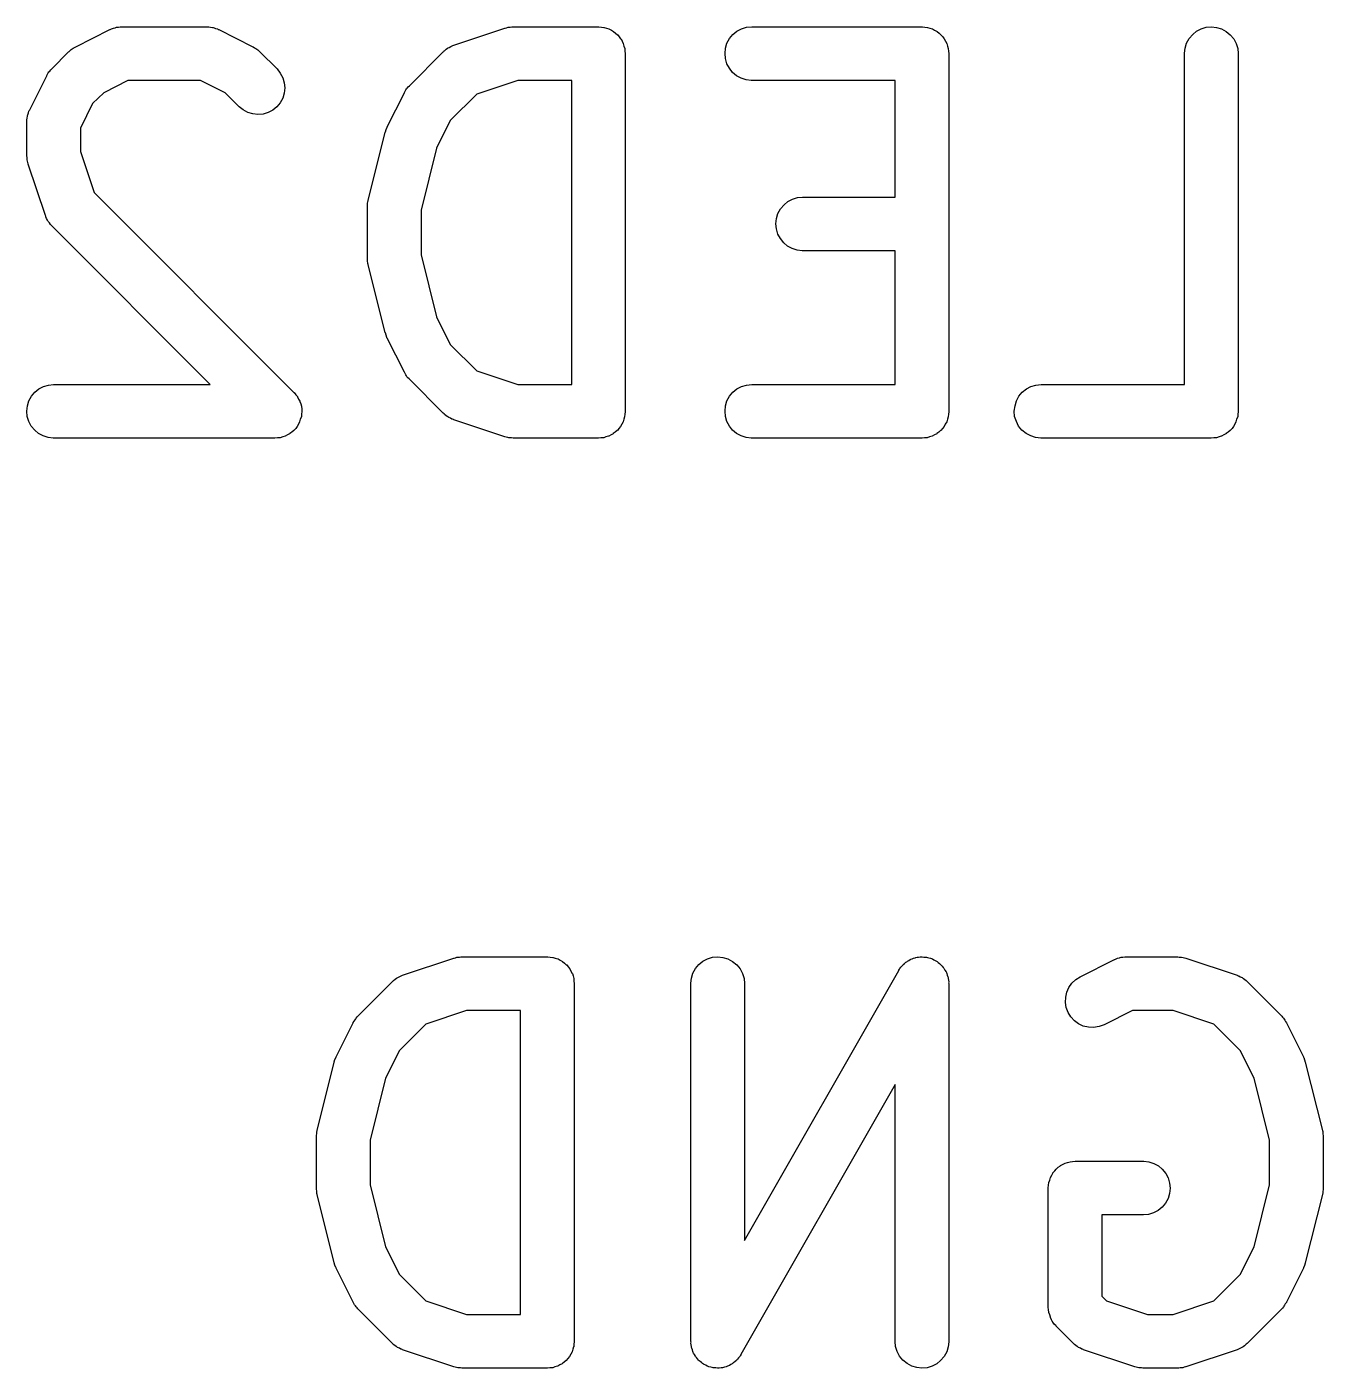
# Model space of a CAD drawing. Extents: x 87.6 to 150, y -94.2 to -68.3.
# Drawn here: x 146.382 to 150.008, y -81.627 to -77.877 of the extents above; entities that cross this region are included whole.
import ezdxf

# ---------------------------------------------------------------- set-up
doc = ezdxf.new("R2010")
doc.units = 0
doc.layers.add('BLACK', color=7, linetype='CONTINUOUS')

msp = doc.modelspace()

# ---------------------------------------------------------------- linework, layer by layer
at = {"layer": 'BLACK', "linetype": 'CONTINUOUS'}
for p, q in [((146.519, -77.9329), (146.614, -77.8853)), ((146.614, -77.8853), (146.615, -77.8848)), ((146.615, -77.8848), (146.617, -77.8841)), ((146.617, -77.8841), (146.619, -77.883)), ((146.619, -77.883), (146.624, -77.8816)), ((146.624, -77.8816), (146.629, -77.8798)), ((146.629, -77.8798), (146.631, -77.8794)), ((146.631, -77.8794), (146.633, -77.8788)), ((146.633, -77.8788), (146.638, -77.8783)), ((146.638, -77.8783), (146.643, -77.8775)), ((146.643, -77.8775), (146.645, -77.8776)), ((146.645, -77.8776), (146.648, -77.8774)), ((146.648, -77.8774), (146.886, -77.8774)), ((146.886, -77.8774), (146.887, -77.8774)), ((146.887, -77.8774), (146.889, -77.8776)), ((146.889, -77.8776), (146.891, -77.8776)), ((146.891, -77.8776), (146.896, -77.8784)), ((146.896, -77.8784), (146.901, -77.879)), ((146.901, -77.879), (146.903, -77.8797)), ((146.903, -77.8797), (146.906, -77.8801)), ((146.906, -77.8801), (146.91, -77.8819)), ((146.91, -77.8819), (146.915, -77.8834)), ((146.915, -77.8834), (146.917, -77.8845)), ((146.917, -77.8845), (146.919, -77.8853)), ((146.919, -77.8853), (147.014, -77.9329)), ((147.576, -77.9288), (147.719, -77.8812)), ((147.719, -77.8812), (147.72, -77.8809)), ((147.72, -77.8809), (147.724, -77.88)), ((147.724, -77.88), (147.728, -77.8788)), ((147.728, -77.8788), (147.731, -77.8785)), ((147.731, -77.8785), (147.734, -77.8779)), ((147.734, -77.8779), (147.739, -77.8778)), ((147.739, -77.8778), (147.743, -77.8774)), ((147.743, -77.8774), (147.981, -77.8774)), ((147.981, -77.8774), (147.981, -77.8774)), ((147.981, -77.8774), (147.981, -77.8774)), ((147.981, -77.8774), (147.982, -77.8774)), ((147.981, -77.8774), (147.981, -77.8774)), ((147.982, -77.8774), (147.989, -77.8782)), ((147.989, -77.8782), (147.996, -77.8789)), ((147.996, -77.8789), (147.996, -77.879)), ((147.996, -77.879), (147.997, -77.879)), ((147.997, -77.879), (148.003, -77.8811)), ((148.003, -77.8811), (148.01, -77.8832)), ((148.01, -77.8832), (148.01, -77.8834)), ((148.01, -77.8834), (148.01, -77.8834)), ((148.01, -77.8834), (148.017, -77.8869)), ((148.017, -77.8869), (148.023, -77.8902)), ((148.368, -77.8899), (148.381, -77.883)), ((148.381, -77.883), (148.395, -77.8788)), ((148.395, -77.8788), (148.41, -77.8774)), ((148.41, -77.8774), (148.886, -77.8774)), ((148.886, -77.8774), (148.886, -77.8774)), ((148.886, -77.8774), (148.886, -77.8774)), ((148.886, -77.8774), (148.887, -77.8774)), ((148.886, -77.8774), (148.886, -77.8774)), ((148.887, -77.8774), (148.894, -77.8782)), ((148.894, -77.8782), (148.901, -77.8789)), ((148.901, -77.8789), (148.901, -77.879)), ((148.901, -77.879), (148.901, -77.879)), ((148.901, -77.879), (148.908, -77.8811)), ((148.908, -77.8811), (148.915, -77.8832)), ((148.915, -77.8832), (148.915, -77.8834)), ((148.915, -77.8834), (148.915, -77.8834)), ((148.915, -77.8834), (148.921, -77.8869)), ((148.921, -77.8869), (148.928, -77.8902)), ((149.654, -77.8896), (149.667, -77.8828)), ((149.667, -77.8828), (149.681, -77.8787)), ((149.681, -77.8787), (149.696, -77.8774)), ((149.696, -77.8774), (149.71, -77.8789)), ((149.71, -77.8789), (149.724, -77.8832)), ((149.724, -77.8832), (149.737, -77.8902)), ((148.023, -77.8902), (148.023, -77.8904)), ((148.023, -77.8904), (148.023, -77.8905)), ((148.023, -77.8905), (148.029, -77.895)), ((148.029, -77.895), (148.034, -77.8995)), ((148.034, -77.8995), (148.034, -77.8997)), ((148.034, -77.8997), (148.035, -77.8999)), ((148.035, -77.8999), (148.039, -77.9054)), ((148.039, -77.9054), (148.043, -77.9109)), ((148.043, -77.9109), (148.044, -77.9111)), ((148.044, -77.9111), (148.044, -77.9113)), ((148.044, -77.9113), (148.047, -77.9176)), ((148.047, -77.9176), (148.05, -77.9238)), ((148.05, -77.9238), (148.05, -77.9241)), ((148.05, -77.9241), (148.05, -77.9243)), ((148.05, -77.9243), (148.052, -77.9311)), ((148.336, -77.9373), (148.34, -77.9233)), ((148.34, -77.9233), (148.347, -77.9104)), ((148.347, -77.9104), (148.357, -77.8992)), ((148.357, -77.8992), (148.368, -77.8899)), ((148.928, -77.8902), (148.928, -77.8904)), ((148.928, -77.8904), (148.928, -77.8905)), ((148.928, -77.8905), (148.934, -77.895)), ((148.934, -77.895), (148.939, -77.8995)), ((148.939, -77.8995), (148.939, -77.8997)), ((148.939, -77.8997), (148.939, -77.8999)), ((148.939, -77.8999), (148.944, -77.9054)), ((148.944, -77.9054), (148.948, -77.9109)), ((148.948, -77.9109), (148.948, -77.9111)), ((148.948, -77.9111), (148.948, -77.9113)), ((148.948, -77.9113), (148.952, -77.9176)), ((148.952, -77.9176), (148.955, -77.9238)), ((148.955, -77.9238), (148.955, -77.9241)), ((148.955, -77.9241), (148.955, -77.9243)), ((148.955, -77.9243), (148.957, -77.9311)), ((149.622, -77.9368), (149.626, -77.9228)), ((149.626, -77.9228), (149.633, -77.91)), ((149.633, -77.91), (149.643, -77.8988)), ((149.643, -77.8988), (149.654, -77.8896)), ((149.737, -77.8902), (149.748, -77.8995)), ((149.748, -77.8995), (149.758, -77.9109)), ((149.758, -77.9109), (149.765, -77.9238)), ((149.765, -77.9238), (149.769, -77.9378)), ((146.452, -77.9946), (146.499, -77.947)), ((146.499, -77.947), (146.5, -77.9462)), ((146.5, -77.9462), (146.503, -77.9436)), ((146.503, -77.9436), (146.506, -77.9407)), ((146.506, -77.9407), (146.509, -77.939)), ((146.509, -77.939), (146.512, -77.9371)), ((146.512, -77.9371), (146.515, -77.9352)), ((146.515, -77.9352), (146.519, -77.9329)), ((147.014, -77.9329), (147.015, -77.9334)), ((147.015, -77.9334), (147.019, -77.9357)), ((147.019, -77.9357), (147.023, -77.9377)), ((147.023, -77.9377), (147.025, -77.9397)), ((147.025, -77.9397), (147.028, -77.9414)), ((147.028, -77.9414), (147.031, -77.9443)), ((147.031, -77.9443), (147.034, -77.947)), ((147.034, -77.947), (147.082, -77.9946)), ((147.452, -78.0422), (147.547, -77.947)), ((147.547, -77.947), (147.548, -77.9462)), ((147.548, -77.9462), (147.549, -77.9449)), ((147.549, -77.9449), (147.551, -77.9433)), ((147.551, -77.9433), (147.555, -77.9403)), ((147.555, -77.9403), (147.559, -77.9371)), ((147.559, -77.9371), (147.561, -77.9361)), ((147.561, -77.9361), (147.563, -77.9348)), ((147.563, -77.9348), (147.568, -77.9327)), ((147.568, -77.9327), (147.572, -77.9304)), ((147.572, -77.9304), (147.574, -77.9297)), ((147.574, -77.9297), (147.576, -77.9288)), ((148.052, -77.9311), (148.055, -77.9378)), ((148.055, -77.9378), (148.055, -77.9381)), ((148.055, -77.9381), (148.055, -77.9383)), ((148.055, -77.9383), (148.055, -77.9453)), ((148.055, -77.9453), (148.056, -77.9524)), ((148.056, -77.9524), (148.056, -78.9524)), ((148.335, -77.9519), (148.336, -77.9373)), ((148.336, -77.9664), (148.335, -77.9519)), ((148.957, -77.9311), (148.959, -77.9378)), ((148.959, -77.9378), (148.959, -77.9381)), ((148.959, -77.9381), (148.959, -77.9383)), ((148.959, -77.9383), (148.96, -77.9453)), ((148.96, -77.9453), (148.961, -77.9524)), ((148.961, -77.9524), (148.961, -78.9524)), ((149.62, -77.9513), (149.622, -77.9368)), ((149.62, -77.9524), (149.62, -77.9513)), ((149.62, -78.8774), (149.62, -77.9524)), ((149.769, -77.9378), (149.77, -77.9524)), ((149.77, -77.9524), (149.77, -78.9524)), ((146.446, -78.0009), (146.449, -77.9978)), ((146.449, -77.9978), (146.452, -77.9946)), ((147.082, -77.9946), (147.082, -77.9953)), ((147.082, -77.9953), (147.091, -78.0068)), ((148.34, -77.9805), (148.336, -77.9664)), ((148.347, -77.9934), (148.34, -77.9805)), ((148.356, -78.0049), (148.347, -77.9934)), ((146.39, -78.1093), (146.438, -78.0141)), ((146.438, -78.0131), (146.44, -78.0096)), ((146.438, -78.0141), (146.438, -78.0131)), ((146.44, -78.0096), (146.442, -78.0059)), ((146.442, -78.0059), (146.444, -78.0035)), ((146.444, -78.0035), (146.446, -78.0009)), ((146.665, -78.0274), (146.597, -78.0616)), ((146.868, -78.0274), (146.665, -78.0274)), ((146.937, -78.0616), (146.868, -78.0274)), ((147.091, -78.0068), (147.098, -78.0198)), ((147.098, -78.0198), (147.102, -78.0338)), ((147.102, -78.0338), (147.104, -78.0484)), ((147.755, -78.0274), (147.641, -78.0656)), ((147.906, -78.0274), (147.755, -78.0274)), ((147.906, -78.8774), (147.906, -78.0274)), ((148.367, -78.0143), (148.356, -78.0049)), ((148.38, -78.0213), (148.367, -78.0143)), ((148.394, -78.0257), (148.38, -78.0213)), ((148.408, -78.0274), (148.394, -78.0257)), ((148.41, -78.0274), (148.408, -78.0274)), ((148.811, -78.0274), (148.41, -78.0274)), ((148.811, -78.3536), (148.811, -78.0274)), ((146.597, -78.0616), (146.566, -78.092)), ((146.976, -78.1007), (146.937, -78.0616)), ((147.102, -78.063), (147.098, -78.0769)), ((147.104, -78.0484), (147.102, -78.063)), ((147.39, -78.1569), (147.438, -78.0617)), ((147.438, -78.0608), (147.44, -78.0572)), ((147.438, -78.0617), (147.438, -78.0608)), ((147.44, -78.0572), (147.442, -78.0535)), ((147.442, -78.0535), (147.444, -78.0511)), ((147.444, -78.0511), (147.446, -78.0485)), ((147.446, -78.0485), (147.449, -78.0455)), ((147.449, -78.0455), (147.452, -78.0422)), ((147.641, -78.0656), (147.566, -78.1397)), ((146.388, -78.1133), (146.389, -78.1114)), ((146.389, -78.1114), (146.39, -78.1093)), ((146.566, -78.092), (146.532, -78.1606)), ((146.987, -78.1099), (146.976, -78.1007)), ((147, -78.1169), (146.987, -78.1099)), ((147.07, -78.1102), (147.057, -78.1171)), ((147.081, -78.101), (147.07, -78.1102)), ((147.091, -78.0898), (147.081, -78.101)), ((147.098, -78.0769), (147.091, -78.0898)), ((146.382, -78.1374), (146.383, -78.1324)), ((146.382, -78.1396), (146.382, -78.1374)), ((146.382, -78.1418), (146.382, -78.1396)), ((146.382, -78.1429), (146.382, -78.1418)), ((146.382, -78.2381), (146.382, -78.1429)), ((146.383, -78.1324), (146.384, -78.1273)), ((146.384, -78.1252), (146.385, -78.123)), ((146.384, -78.1273), (146.384, -78.1252)), ((146.385, -78.123), (146.387, -78.1182)), ((146.387, -78.1182), (146.388, -78.1133)), ((147.014, -78.1211), (147, -78.1169)), ((147.028, -78.1226), (147.014, -78.1211)), ((147.043, -78.1212), (147.028, -78.1226)), ((147.057, -78.1171), (147.043, -78.1212)), ((147.566, -78.1397), (147.528, -78.2167)), ((146.532, -78.1606), (146.532, -78.2259)), ((147.337, -78.3628), (147.384, -78.1723)), ((147.384, -78.1723), (147.385, -78.1713)), ((147.385, -78.1706), (147.387, -78.1641)), ((147.385, -78.1709), (147.385, -78.1706)), ((147.385, -78.1713), (147.385, -78.1709)), ((147.387, -78.1641), (147.39, -78.1576)), ((147.39, -78.1573), (147.39, -78.1569)), ((147.39, -78.1576), (147.39, -78.1573)), ((147.528, -78.2167), (147.485, -78.3902)), ((146.383, -78.2423), (146.382, -78.2381)), ((146.383, -78.2465), (146.383, -78.2423)), ((146.383, -78.2495), (146.383, -78.2465)), ((146.384, -78.2527), (146.383, -78.2495)), ((146.385, -78.2567), (146.384, -78.2527)), ((146.386, -78.2608), (146.385, -78.2567)), ((146.386, -78.2618), (146.386, -78.2608)), ((146.434, -78.4047), (146.386, -78.2618)), ((146.532, -78.2259), (146.57, -78.3404)), ((146.57, -78.3404), (147.129, -78.8993)), ((147.335, -78.3713), (147.336, -78.3654)), ((147.335, -78.3772), (147.335, -78.3713)), ((147.336, -78.3654), (147.337, -78.3641)), ((147.337, -78.3641), (147.337, -78.3628)), ((148.5, -78.3754), (148.511, -78.3661)), ((148.511, -78.3661), (148.524, -78.3592)), ((148.524, -78.3592), (148.538, -78.355)), ((148.538, -78.355), (148.552, -78.3536)), ((148.552, -78.3536), (148.811, -78.3536)), ((146.435, -78.4067), (146.434, -78.4047)), ((146.435, -78.4088), (146.435, -78.4067)), ((146.437, -78.4134), (146.435, -78.4088)), ((147.335, -78.3786), (147.335, -78.3772)), ((147.335, -78.3799), (147.335, -78.3786)), ((147.335, -78.381), (147.335, -78.3799)), ((147.335, -78.5238), (147.335, -78.381)), ((147.485, -78.3902), (147.485, -78.5146)), ((148.479, -78.4135), (148.483, -78.3995)), ((148.483, -78.3995), (148.49, -78.3866)), ((148.49, -78.3866), (148.5, -78.3754)), ((146.44, -78.418), (146.437, -78.4134)), ((146.441, -78.4198), (146.44, -78.418)), ((146.442, -78.4218), (146.441, -78.4198)), ((146.445, -78.4258), (146.442, -78.4218)), ((146.448, -78.43), (146.445, -78.4258)), ((146.45, -78.4315), (146.448, -78.43)), ((146.451, -78.4332), (146.45, -78.4315)), ((146.452, -78.434), (146.451, -78.4332)), ((146.895, -78.8774), (146.452, -78.434)), ((148.477, -78.428), (148.479, -78.4135)), ((148.479, -78.4426), (148.477, -78.428)), ((148.483, -78.4567), (148.479, -78.4426)), ((148.49, -78.4696), (148.483, -78.4567)), ((148.499, -78.481), (148.49, -78.4696)), ((148.51, -78.4905), (148.499, -78.481)), ((147.335, -78.5251), (147.335, -78.5238)), ((147.485, -78.5146), (147.528, -78.6881)), ((148.523, -78.4975), (148.51, -78.4905)), ((148.537, -78.5019), (148.523, -78.4975)), ((148.551, -78.5036), (148.537, -78.5019)), ((148.552, -78.5036), (148.551, -78.5036)), ((148.811, -78.5036), (148.552, -78.5036)), ((148.811, -78.8774), (148.811, -78.5036)), ((147.335, -78.5265), (147.335, -78.5251)), ((147.335, -78.5324), (147.335, -78.5265)), ((147.336, -78.5384), (147.335, -78.5324)), ((147.336, -78.5397), (147.336, -78.5384)), ((147.337, -78.541), (147.336, -78.5397)), ((147.337, -78.542), (147.337, -78.541)), ((147.384, -78.7325), (147.337, -78.542)), ((147.528, -78.6881), (147.566, -78.7651)), ((147.385, -78.7328), (147.384, -78.7325)), ((147.385, -78.7331), (147.385, -78.7328)), ((147.387, -78.7396), (147.385, -78.7331)), ((147.389, -78.7463), (147.387, -78.7396)), ((147.389, -78.7466), (147.389, -78.7463)), ((147.39, -78.7469), (147.389, -78.7466)), ((147.39, -78.7478), (147.39, -78.7469)), ((147.438, -78.8431), (147.39, -78.7478)), ((147.566, -78.7651), (147.641, -78.8392)), ((147.44, -78.8466), (147.438, -78.8431)), ((147.442, -78.8504), (147.44, -78.8466)), ((147.444, -78.8528), (147.442, -78.8504)), ((147.445, -78.8555), (147.444, -78.8528)), ((147.448, -78.8585), (147.445, -78.8555)), ((147.451, -78.8618), (147.448, -78.8585)), ((147.452, -78.8626), (147.451, -78.8618)), ((147.641, -78.8392), (147.755, -78.8774)), ((146.395, -78.9104), (146.404, -78.8992)), ((146.404, -78.8992), (146.416, -78.8899)), ((146.416, -78.8899), (146.429, -78.883)), ((146.429, -78.883), (146.443, -78.8788)), ((146.443, -78.8788), (146.457, -78.8774)), ((146.457, -78.8774), (146.895, -78.8774)), ((147.129, -78.8993), (147.13, -78.8999)), ((147.13, -78.8999), (147.13, -78.8999)), ((147.13, -78.8999), (147.13, -78.8999)), ((147.13, -78.8999), (147.13, -78.9001)), ((147.547, -78.9578), (147.452, -78.8626)), ((147.755, -78.8774), (147.906, -78.8774)), ((148.347, -78.9104), (148.357, -78.8992)), ((148.357, -78.8992), (148.368, -78.8899)), ((148.368, -78.8899), (148.381, -78.883)), ((148.381, -78.883), (148.395, -78.8788)), ((148.395, -78.8788), (148.41, -78.8774)), ((148.41, -78.8774), (148.811, -78.8774)), ((149.157, -78.9104), (149.166, -78.8992)), ((149.166, -78.8992), (149.178, -78.8899)), ((149.178, -78.8899), (149.19, -78.883)), ((149.19, -78.883), (149.204, -78.8788)), ((149.204, -78.8788), (149.219, -78.8774)), ((149.219, -78.8774), (149.62, -78.8774)), ((146.382, -78.9519), (146.384, -78.9373)), ((146.384, -78.9373), (146.388, -78.9233)), ((146.388, -78.9233), (146.395, -78.9104)), ((147.13, -78.9001), (147.134, -78.9058)), ((147.134, -78.9058), (147.139, -78.9113)), ((147.139, -78.9113), (147.139, -78.9114)), ((147.139, -78.9114), (147.139, -78.9115)), ((147.139, -78.9115), (147.142, -78.918)), ((147.142, -78.918), (147.146, -78.9243)), ((147.146, -78.9243), (147.146, -78.9244)), ((147.146, -78.9244), (147.146, -78.9245)), ((147.146, -78.9245), (147.148, -78.9315)), ((147.148, -78.9315), (147.15, -78.9383)), ((148.335, -78.9519), (148.336, -78.9373)), ((148.336, -78.9373), (148.34, -78.9233)), ((148.34, -78.9233), (148.347, -78.9104)), ((149.144, -78.9519), (149.146, -78.9373)), ((149.146, -78.9373), (149.15, -78.9233)), ((149.15, -78.9233), (149.157, -78.9104)), ((146.383, -78.9664), (146.382, -78.9519)), ((146.388, -78.9805), (146.383, -78.9664)), ((147.147, -78.9745), (147.145, -78.9814)), ((147.15, -78.9677), (147.147, -78.9745)), ((147.15, -78.9383), (147.15, -78.9385)), ((147.15, -78.9385), (147.15, -78.9386)), ((147.15, -78.9386), (147.151, -78.9458)), ((147.151, -78.9532), (147.15, -78.9603)), ((147.15, -78.9603), (147.15, -78.9675)), ((147.15, -78.9675), (147.15, -78.9676)), ((147.15, -78.9676), (147.15, -78.9677)), ((147.151, -78.9458), (147.151, -78.9529)), ((147.151, -78.9529), (147.151, -78.953)), ((147.151, -78.953), (147.151, -78.9532)), ((147.549, -78.9592), (147.547, -78.9578)), ((147.55, -78.9608), (147.549, -78.9592)), ((147.554, -78.9638), (147.55, -78.9608)), ((147.558, -78.9671), (147.554, -78.9638)), ((147.56, -78.9681), (147.558, -78.9671)), ((147.562, -78.9694), (147.56, -78.9681)), ((147.567, -78.9716), (147.562, -78.9694)), ((147.571, -78.974), (147.567, -78.9716)), ((147.573, -78.9746), (147.571, -78.974)), ((147.575, -78.9756), (147.573, -78.9746)), ((148.052, -78.9747), (148.05, -78.9814)), ((148.054, -78.968), (148.052, -78.9747)), ((148.055, -78.9604), (148.054, -78.9675)), ((148.054, -78.9675), (148.054, -78.9677)), ((148.054, -78.9677), (148.054, -78.968)), ((148.056, -78.9534), (148.055, -78.9604)), ((148.056, -78.9524), (148.056, -78.9529)), ((148.056, -78.9529), (148.056, -78.9529)), ((148.056, -78.9529), (148.056, -78.9529)), ((148.056, -78.9529), (148.056, -78.9534)), ((148.336, -78.9664), (148.335, -78.9519)), ((148.34, -78.9805), (148.336, -78.9664)), ((148.957, -78.9747), (148.955, -78.9814)), ((148.959, -78.968), (148.957, -78.9747)), ((148.96, -78.9604), (148.959, -78.9675)), ((148.959, -78.9675), (148.959, -78.9677)), ((148.959, -78.9677), (148.959, -78.968)), ((148.961, -78.9534), (148.96, -78.9604)), ((148.961, -78.9524), (148.961, -78.9529)), ((148.961, -78.9529), (148.961, -78.9529)), ((148.961, -78.9529), (148.961, -78.9529)), ((148.961, -78.9529), (148.961, -78.9534)), ((149.145, -78.9664), (149.144, -78.9519)), ((149.15, -78.9805), (149.145, -78.9664)), ((149.766, -78.9747), (149.764, -78.9814)), ((149.769, -78.968), (149.766, -78.9747)), ((149.77, -78.9534), (149.769, -78.9604)), ((149.769, -78.9604), (149.769, -78.9675)), ((149.769, -78.9675), (149.769, -78.9677)), ((149.769, -78.9677), (149.769, -78.968)), ((149.77, -78.9524), (149.77, -78.9529)), ((149.77, -78.9529), (149.77, -78.9529)), ((149.77, -78.9529), (149.77, -78.9529)), ((149.77, -78.9529), (149.77, -78.9534)), ((146.394, -78.9934), (146.388, -78.9805)), ((146.404, -79.0049), (146.394, -78.9934)), ((146.415, -79.0143), (146.404, -79.0049)), ((147.123, -79.0103), (147.118, -79.0148)), ((147.129, -79.0058), (147.123, -79.0103)), ((147.134, -79.0001), (147.129, -79.0056)), ((147.129, -79.0056), (147.129, -79.0057)), ((147.129, -79.0057), (147.129, -79.0058)), ((147.138, -78.9945), (147.134, -79.0001)), ((147.142, -78.9881), (147.138, -78.9943)), ((147.138, -78.9943), (147.138, -78.9944)), ((147.138, -78.9944), (147.138, -78.9945)), ((147.145, -78.9817), (147.142, -78.9881)), ((147.145, -78.9814), (147.145, -78.9816)), ((147.145, -78.9816), (147.145, -78.9817)), ((147.576, -78.9759), (147.575, -78.9756)), ((147.719, -79.0235), (147.576, -78.9759)), ((148.028, -79.0104), (148.022, -79.0148)), ((148.033, -79.006), (148.028, -79.0104)), ((148.034, -79.0058), (148.033, -79.006)), ((148.038, -79.0002), (148.034, -79.0056)), ((148.034, -79.0056), (148.034, -79.0058)), ((148.043, -78.9948), (148.038, -79.0002)), ((148.046, -78.9881), (148.043, -78.9943)), ((148.043, -78.9943), (148.043, -78.9945)), ((148.043, -78.9945), (148.043, -78.9948)), ((148.05, -78.9819), (148.046, -78.9881)), ((148.05, -78.9814), (148.05, -78.9817)), ((148.05, -78.9817), (148.05, -78.9819)), ((148.347, -78.9934), (148.34, -78.9805)), ((148.356, -79.0049), (148.347, -78.9934)), ((148.367, -79.0143), (148.356, -79.0049)), ((148.933, -79.0104), (148.927, -79.0148)), ((148.938, -79.006), (148.933, -79.0104)), ((148.939, -79.0056), (148.938, -79.0058)), ((148.938, -79.0058), (148.938, -79.006)), ((148.943, -79.0002), (148.939, -79.0056)), ((148.948, -78.9948), (148.943, -79.0002)), ((148.951, -78.9881), (148.948, -78.9943)), ((148.948, -78.9943), (148.948, -78.9945)), ((148.948, -78.9945), (148.948, -78.9948)), ((148.955, -78.9819), (148.951, -78.9881)), ((148.955, -78.9814), (148.955, -78.9817)), ((148.955, -78.9817), (148.955, -78.9819)), ((149.156, -78.9934), (149.15, -78.9805)), ((149.165, -79.0049), (149.156, -78.9934)), ((149.177, -79.0143), (149.165, -79.0049)), ((149.742, -79.0104), (149.737, -79.0148)), ((149.748, -79.006), (149.742, -79.0104)), ((149.753, -79.0002), (149.748, -79.0056)), ((149.748, -79.0056), (149.748, -79.0058)), ((149.748, -79.0058), (149.748, -79.006)), ((149.757, -78.9948), (149.753, -79.0002)), ((149.761, -78.9881), (149.757, -78.9943)), ((149.757, -78.9943), (149.757, -78.9945)), ((149.757, -78.9945), (149.757, -78.9948)), ((149.764, -78.9819), (149.761, -78.9881)), ((149.764, -78.9814), (149.764, -78.9817)), ((149.764, -78.9817), (149.764, -78.9819)), ((146.428, -79.0213), (146.415, -79.0143)), ((146.442, -79.0257), (146.428, -79.0213)), ((146.456, -79.0274), (146.442, -79.0257)), ((146.457, -79.0274), (146.456, -79.0274)), ((147.076, -79.0274), (146.457, -79.0274)), ((147.083, -79.0267), (147.076, -79.0274)), ((147.091, -79.026), (147.083, -79.0267)), ((147.098, -79.0239), (147.091, -79.026)), ((147.091, -79.026), (147.091, -79.026)), ((147.091, -79.026), (147.091, -79.026)), ((147.105, -79.0218), (147.098, -79.0239)), ((147.111, -79.0184), (147.105, -79.0217)), ((147.105, -79.0217), (147.105, -79.0218)), ((147.105, -79.0218), (147.105, -79.0218)), ((147.117, -79.015), (147.111, -79.0184)), ((147.118, -79.0149), (147.117, -79.015)), ((147.118, -79.0148), (147.118, -79.0149)), ((147.723, -79.0245), (147.719, -79.0235)), ((147.727, -79.0257), (147.723, -79.0245)), ((147.73, -79.0261), (147.727, -79.0257)), ((147.733, -79.0268), (147.73, -79.0261)), ((147.738, -79.0269), (147.733, -79.0268)), ((147.742, -79.0274), (147.738, -79.0269)), ((147.743, -79.0274), (147.742, -79.0274)), ((147.981, -79.0274), (147.743, -79.0274)), ((147.988, -79.0267), (147.981, -79.0274)), ((147.995, -79.0261), (147.988, -79.0267)), ((147.996, -79.026), (147.995, -79.026)), ((147.995, -79.026), (147.995, -79.0261)), ((148.002, -79.0239), (147.996, -79.026)), ((148.009, -79.0219), (148.002, -79.0239)), ((148.01, -79.0217), (148.009, -79.0218)), ((148.009, -79.0218), (148.009, -79.0219)), ((148.016, -79.0184), (148.01, -79.0217)), ((148.022, -79.0151), (148.016, -79.0184)), ((148.022, -79.0148), (148.022, -79.015)), ((148.022, -79.015), (148.022, -79.0151)), ((148.38, -79.0213), (148.367, -79.0143)), ((148.394, -79.0257), (148.38, -79.0213)), ((148.408, -79.0274), (148.394, -79.0257)), ((148.41, -79.0274), (148.408, -79.0274)), ((148.886, -79.0274), (148.41, -79.0274)), ((148.893, -79.0267), (148.886, -79.0274)), ((148.9, -79.0261), (148.893, -79.0267)), ((148.907, -79.0239), (148.9, -79.026)), ((148.9, -79.026), (148.9, -79.026)), ((148.9, -79.026), (148.9, -79.0261)), ((148.914, -79.0219), (148.907, -79.0239)), ((148.921, -79.0184), (148.914, -79.0217)), ((148.914, -79.0217), (148.914, -79.0218)), ((148.914, -79.0218), (148.914, -79.0219)), ((148.927, -79.0151), (148.921, -79.0184)), ((148.927, -79.0148), (148.927, -79.015)), ((148.927, -79.015), (148.927, -79.0151)), ((149.19, -79.0213), (149.177, -79.0143)), ((149.203, -79.0257), (149.19, -79.0213)), ((149.218, -79.0274), (149.203, -79.0257)), ((149.219, -79.0274), (149.218, -79.0274)), ((149.695, -79.0274), (149.219, -79.0274)), ((149.702, -79.0267), (149.695, -79.0274)), ((149.709, -79.0261), (149.702, -79.0267)), ((149.71, -79.026), (149.709, -79.0261)), ((149.717, -79.0239), (149.71, -79.026)), ((149.71, -79.026), (149.71, -79.026)), ((149.723, -79.0219), (149.717, -79.0239)), ((149.724, -79.0218), (149.723, -79.0219)), ((149.73, -79.0184), (149.724, -79.0217)), ((149.724, -79.0217), (149.724, -79.0218)), ((149.736, -79.0151), (149.73, -79.0184)), ((149.737, -79.015), (149.736, -79.0151)), ((149.737, -79.0148), (149.737, -79.015)), ((147.433, -80.5288), (147.576, -80.4812)), ((147.576, -80.4812), (147.577, -80.4809)), ((147.577, -80.4809), (147.581, -80.48)), ((147.581, -80.48), (147.585, -80.4788)), ((147.585, -80.4788), (147.589, -80.4785)), ((147.589, -80.4785), (147.592, -80.4779)), ((147.592, -80.4779), (147.596, -80.4778)), ((147.596, -80.4778), (147.6, -80.4774)), ((147.6, -80.4774), (147.838, -80.4774)), ((147.838, -80.4774), (147.839, -80.4774)), ((147.839, -80.4774), (147.839, -80.4774)), ((147.839, -80.4774), (147.839, -80.4774)), ((147.839, -80.4774), (147.839, -80.4774)), ((147.839, -80.4774), (147.846, -80.4782)), ((147.846, -80.4782), (147.853, -80.4789)), ((147.853, -80.4789), (147.853, -80.479)), ((147.853, -80.479), (147.854, -80.479)), ((147.854, -80.479), (147.86, -80.4811)), ((147.86, -80.4811), (147.867, -80.4832)), ((147.867, -80.4832), (147.867, -80.4834)), ((147.867, -80.4834), (147.868, -80.4834)), ((147.868, -80.4834), (147.874, -80.4869)), ((147.874, -80.4869), (147.88, -80.4902)), ((147.88, -80.4902), (147.88, -80.4904)), ((147.88, -80.4904), (147.88, -80.4905)), ((147.88, -80.4905), (147.886, -80.495)), ((147.886, -80.495), (147.891, -80.4995)), ((147.891, -80.4995), (147.891, -80.4997)), ((147.891, -80.4997), (147.892, -80.4999)), ((147.892, -80.4999), (147.896, -80.5054)), ((147.896, -80.5054), (147.901, -80.5109)), ((147.901, -80.5109), (147.901, -80.5111)), ((147.901, -80.5111), (147.901, -80.5113)), ((147.901, -80.5113), (147.904, -80.5176)), ((148.245, -80.5228), (148.252, -80.51)), ((148.252, -80.51), (148.262, -80.4988)), ((148.262, -80.4988), (148.273, -80.4896)), ((148.273, -80.4896), (148.286, -80.4828)), ((148.286, -80.4828), (148.3, -80.4787)), ((148.3, -80.4787), (148.315, -80.4774)), ((148.315, -80.4774), (148.329, -80.4789)), ((148.329, -80.4789), (148.343, -80.4832)), ((148.343, -80.4832), (148.356, -80.4902)), ((148.356, -80.4902), (148.368, -80.4995)), ((148.368, -80.4995), (148.377, -80.5109)), ((148.377, -80.5109), (148.384, -80.5238)), ((148.821, -80.5143), (148.823, -80.5122)), ((148.823, -80.5122), (148.824, -80.51)), ((148.824, -80.51), (148.827, -80.5063)), ((148.827, -80.5063), (148.83, -80.5024)), ((148.83, -80.5024), (148.832, -80.5007)), ((148.832, -80.5007), (148.833, -80.4988)), ((148.833, -80.4988), (148.837, -80.4958)), ((148.837, -80.4958), (148.841, -80.4925)), ((148.841, -80.4925), (148.843, -80.4912)), ((148.843, -80.4912), (148.845, -80.4896)), ((148.845, -80.4896), (148.849, -80.4874)), ((148.849, -80.4874), (148.853, -80.4849)), ((148.853, -80.4849), (148.855, -80.484)), ((148.855, -80.484), (148.858, -80.4828)), ((148.858, -80.4828), (148.862, -80.4815)), ((148.862, -80.4815), (148.867, -80.4798)), ((148.867, -80.4798), (148.869, -80.4794)), ((148.869, -80.4794), (148.872, -80.4787)), ((148.872, -80.4787), (148.876, -80.4783)), ((148.876, -80.4783), (148.881, -80.4775)), ((148.881, -80.4775), (148.884, -80.4776)), ((148.884, -80.4776), (148.886, -80.4774)), ((148.886, -80.4774), (148.891, -80.4779)), ((148.891, -80.4779), (148.896, -80.4781)), ((148.896, -80.4781), (148.898, -80.4786)), ((148.898, -80.4786), (148.901, -80.4789)), ((148.901, -80.4789), (148.905, -80.4803)), ((148.905, -80.4803), (148.91, -80.4814)), ((148.91, -80.4814), (148.912, -80.4825)), ((148.912, -80.4825), (148.915, -80.4832)), ((148.915, -80.4832), (148.919, -80.4855)), ((148.919, -80.4855), (148.923, -80.4875)), ((148.923, -80.4875), (148.925, -80.489)), ((148.925, -80.489), (148.928, -80.4902)), ((148.928, -80.4902), (148.931, -80.4933)), ((148.931, -80.4933), (148.935, -80.4961)), ((148.935, -80.4961), (148.937, -80.4979)), ((148.937, -80.4979), (148.939, -80.4995)), ((148.939, -80.4995), (148.942, -80.5033)), ((148.942, -80.5033), (148.945, -80.5068)), ((148.945, -80.5068), (148.947, -80.5089)), ((148.947, -80.5089), (148.948, -80.5109)), ((148.948, -80.5109), (148.95, -80.5151)), ((149.328, -80.5329), (149.424, -80.4853)), ((149.424, -80.4853), (149.425, -80.4848)), ((149.425, -80.4848), (149.427, -80.4841)), ((149.427, -80.4841), (149.429, -80.483)), ((149.429, -80.483), (149.433, -80.4816)), ((149.433, -80.4816), (149.438, -80.4798)), ((149.438, -80.4798), (149.44, -80.4794)), ((149.44, -80.4794), (149.443, -80.4788)), ((149.443, -80.4788), (149.448, -80.4783)), ((149.448, -80.4783), (149.453, -80.4775)), ((149.453, -80.4775), (149.455, -80.4776)), ((149.455, -80.4776), (149.457, -80.4774)), ((149.457, -80.4774), (149.6, -80.4774)), ((149.6, -80.4774), (149.601, -80.4774)), ((149.601, -80.4774), (149.605, -80.4779)), ((149.605, -80.4779), (149.609, -80.478)), ((149.609, -80.478), (149.612, -80.4787)), ((149.612, -80.4787), (149.616, -80.479)), ((149.616, -80.479), (149.62, -80.4803)), ((149.62, -80.4803), (149.624, -80.4812)), ((149.624, -80.4812), (149.767, -80.5288)), ((147.309, -80.6422), (147.404, -80.547)), ((147.404, -80.547), (147.405, -80.5462)), ((147.405, -80.5462), (147.407, -80.5449)), ((147.407, -80.5449), (147.408, -80.5433)), ((147.408, -80.5433), (147.412, -80.5403)), ((147.412, -80.5403), (147.416, -80.5371)), ((147.416, -80.5371), (147.418, -80.5361)), ((147.418, -80.5361), (147.42, -80.5348)), ((147.42, -80.5348), (147.425, -80.5327)), ((147.425, -80.5327), (147.429, -80.5304)), ((147.429, -80.5304), (147.431, -80.5297)), ((147.431, -80.5297), (147.433, -80.5288)), ((147.904, -80.5176), (147.907, -80.5238)), ((147.907, -80.5238), (147.908, -80.5241)), ((147.908, -80.5241), (147.908, -80.5243)), ((147.908, -80.5243), (147.91, -80.531)), ((147.91, -80.531), (147.912, -80.5378)), ((147.912, -80.5378), (147.912, -80.5381)), ((147.912, -80.5381), (147.912, -80.5383)), ((147.912, -80.5383), (147.912, -80.5453)), ((147.912, -80.5453), (147.913, -80.5524)), ((148.239, -80.5513), (148.241, -80.5368)), ((148.241, -80.5368), (148.245, -80.5228)), ((148.384, -80.5238), (148.388, -80.5378)), ((148.388, -80.5378), (148.389, -80.5524)), ((148.389, -81.27), (148.821, -80.5152)), ((148.821, -80.5152), (148.821, -80.5143)), ((148.95, -80.5151), (148.953, -80.5192)), ((148.953, -80.5192), (148.954, -80.5216)), ((148.954, -80.5216), (148.955, -80.5238)), ((148.955, -80.5238), (148.956, -80.5284)), ((148.956, -80.5284), (148.958, -80.5329)), ((148.958, -80.5329), (148.959, -80.5354)), ((148.959, -80.5354), (148.959, -80.5378)), ((148.959, -80.5378), (148.96, -80.5426)), ((148.96, -80.5426), (148.961, -80.5473)), ((148.961, -80.5473), (148.96, -80.5499)), ((148.96, -80.5499), (148.961, -80.5524)), ((149.305, -80.5508), (149.316, -80.5407)), ((149.316, -80.5407), (149.328, -80.5329)), ((149.767, -80.5288), (149.768, -80.5292)), ((149.768, -80.5292), (149.77, -80.5301)), ((149.77, -80.5301), (149.772, -80.5308)), ((149.772, -80.5308), (149.776, -80.5332)), ((149.776, -80.5332), (149.781, -80.5353)), ((149.781, -80.5353), (149.783, -80.5366)), ((149.783, -80.5366), (149.785, -80.5377)), ((149.785, -80.5377), (149.789, -80.5409)), ((149.789, -80.5409), (149.793, -80.5439)), ((149.793, -80.5439), (149.794, -80.5456)), ((149.794, -80.5456), (149.796, -80.547)), ((149.796, -80.547), (149.891, -80.6422)), ((147.913, -80.5524), (147.913, -81.5524)), ((148.239, -80.5524), (148.239, -80.5513)), ((148.239, -81.5524), (148.239, -80.5524)), ((148.389, -80.5524), (148.389, -81.27)), ((148.961, -80.5524), (148.961, -81.5524)), ((149.288, -80.5903), (149.291, -80.576)), ((149.291, -80.576), (149.297, -80.5627)), ((149.297, -80.5627), (149.305, -80.5508)), ((149.287, -80.6049), (149.288, -80.5903)), ((149.289, -80.6194), (149.287, -80.6049)), ((149.295, -80.6331), (149.289, -80.6194)), ((147.247, -80.7569), (147.295, -80.6617)), ((147.295, -80.6608), (147.298, -80.6572)), ((147.295, -80.6617), (147.295, -80.6608)), ((147.298, -80.6572), (147.3, -80.6535)), ((147.3, -80.6535), (147.302, -80.6511)), ((147.302, -80.6511), (147.303, -80.6485)), ((147.303, -80.6485), (147.306, -80.6455)), ((147.306, -80.6455), (147.309, -80.6422)), ((147.612, -80.6274), (147.498, -80.6656)), ((147.763, -80.6274), (147.612, -80.6274)), ((147.763, -81.4774), (147.763, -80.6274)), ((149.302, -80.6455), (149.295, -80.6331)), ((149.312, -80.6562), (149.302, -80.6455)), ((149.324, -80.6648), (149.312, -80.6562)), ((149.475, -80.6274), (149.395, -80.6671)), ((149.588, -80.6274), (149.475, -80.6274)), ((149.702, -80.6656), (149.588, -80.6274)), ((149.891, -80.6422), (149.892, -80.6429)), ((149.892, -80.6429), (149.894, -80.6462)), ((149.894, -80.6462), (149.897, -80.6493)), ((149.897, -80.6493), (149.899, -80.652)), ((149.899, -80.652), (149.901, -80.6544)), ((149.901, -80.6544), (149.903, -80.6581)), ((149.903, -80.6581), (149.905, -80.6617)), ((149.905, -80.6617), (149.953, -80.7569)), ((147.498, -80.6656), (147.424, -80.7397)), ((149.337, -80.6709), (149.324, -80.6648)), ((149.352, -80.6743), (149.337, -80.6709)), ((149.366, -80.6749), (149.352, -80.6743)), ((149.381, -80.6726), (149.366, -80.6749)), ((149.395, -80.6675), (149.381, -80.6726)), ((149.395, -80.6671), (149.395, -80.6675)), ((149.776, -80.7397), (149.702, -80.6656)), ((147.194, -80.9628), (147.242, -80.7723)), ((147.242, -80.7706), (147.244, -80.7641)), ((147.242, -80.7709), (147.242, -80.7706)), ((147.242, -80.7713), (147.242, -80.7709)), ((147.242, -80.7723), (147.242, -80.7713)), ((147.244, -80.7641), (147.247, -80.7576)), ((147.247, -80.7573), (147.247, -80.7569)), ((147.247, -80.7576), (147.247, -80.7573)), ((147.424, -80.7397), (147.385, -80.8167)), ((149.815, -80.8167), (149.776, -80.7397)), ((149.953, -80.7569), (149.953, -80.7579)), ((149.953, -80.7579), (149.953, -80.7582)), ((149.953, -80.7582), (149.954, -80.7585)), ((149.954, -80.7585), (149.956, -80.7651)), ((149.956, -80.7651), (149.958, -80.7716)), ((149.958, -80.7716), (149.958, -80.772)), ((149.958, -80.772), (149.958, -80.7723)), ((149.958, -80.7723), (150.006, -80.9628)), ((147.385, -80.8167), (147.342, -80.9902)), ((148.811, -80.8348), (148.379, -81.5896)), ((148.811, -81.5524), (148.811, -80.8348)), ((149.858, -80.9902), (149.815, -80.8167)), ((147.192, -80.9772), (147.193, -80.9713)), ((147.192, -80.9786), (147.192, -80.9772)), ((147.192, -80.9799), (147.192, -80.9786)), ((147.192, -80.981), (147.192, -80.9799)), ((147.192, -81.1238), (147.192, -80.981)), ((147.193, -80.9654), (147.194, -80.9641)), ((147.193, -80.9713), (147.193, -80.9654)), ((147.194, -80.9641), (147.194, -80.9628)), ((147.342, -80.9902), (147.342, -81.1146)), ((149.858, -81.1146), (149.858, -80.9902)), ((150.006, -80.9628), (150.006, -80.9638)), ((150.006, -80.9638), (150.007, -80.9651)), ((150.007, -80.9651), (150.007, -80.9664)), ((150.007, -80.9664), (150.007, -80.9724)), ((150.007, -80.9724), (150.008, -80.9783)), ((150.008, -80.9783), (150.008, -80.9796)), ((150.008, -80.9796), (150.008, -80.981)), ((150.008, -80.981), (150.008, -81.1238)), ((149.257, -81.076), (149.261, -81.0706)), ((149.261, -81.0706), (149.262, -81.0704)), ((149.262, -81.0702), (149.267, -81.0658)), ((149.262, -81.0704), (149.262, -81.0702)), ((149.267, -81.0658), (149.273, -81.0613)), ((149.273, -81.0611), (149.279, -81.0578)), ((149.273, -81.0612), (149.273, -81.0611)), ((149.273, -81.0613), (149.273, -81.0612)), ((149.279, -81.0578), (149.286, -81.0545)), ((149.286, -81.0543), (149.293, -81.0523)), ((149.286, -81.0544), (149.286, -81.0543)), ((149.286, -81.0545), (149.286, -81.0544)), ((149.293, -81.0523), (149.3, -81.0502)), ((149.3, -81.0501), (149.307, -81.0495)), ((149.3, -81.0502), (149.3, -81.0501)), ((149.3, -81.0502), (149.3, -81.0502)), ((149.307, -81.0495), (149.314, -81.0488)), ((149.314, -81.0488), (149.505, -81.0488)), ((149.505, -81.0488), (149.506, -81.0488)), ((149.506, -81.0488), (149.52, -81.0504)), ((149.52, -81.0504), (149.534, -81.0549)), ((149.534, -81.0549), (149.547, -81.0619)), ((149.547, -81.0619), (149.558, -81.0713)), ((149.558, -81.0713), (149.568, -81.0827)), ((149.24, -81.1157), (149.241, -81.1087)), ((149.241, -81.1082), (149.243, -81.1015)), ((149.241, -81.1085), (149.241, -81.1082)), ((149.241, -81.1087), (149.241, -81.1085)), ((149.243, -81.1015), (149.245, -81.0947)), ((149.245, -81.0943), (149.249, -81.0881)), ((149.245, -81.0945), (149.245, -81.0943)), ((149.245, -81.0947), (149.245, -81.0945)), ((149.249, -81.0881), (149.252, -81.0819)), ((149.252, -81.0814), (149.257, -81.076)), ((149.252, -81.0817), (149.252, -81.0814)), ((149.252, -81.0819), (149.252, -81.0817)), ((149.568, -81.0827), (149.574, -81.0957)), ((149.574, -81.0957), (149.578, -81.1098)), ((149.578, -81.1098), (149.58, -81.1243)), ((147.192, -81.1251), (147.192, -81.1238)), ((147.192, -81.1265), (147.192, -81.1251)), ((147.193, -81.1324), (147.192, -81.1265)), ((147.193, -81.1384), (147.193, -81.1324)), ((147.193, -81.1397), (147.193, -81.1384)), ((147.194, -81.141), (147.193, -81.1397)), ((147.194, -81.142), (147.194, -81.141)), ((147.242, -81.3325), (147.194, -81.142)), ((147.342, -81.1146), (147.385, -81.2881)), ((149.239, -81.1228), (149.24, -81.1157)), ((149.239, -81.1233), (149.239, -81.1228)), ((149.239, -81.1238), (149.239, -81.1233)), ((149.239, -81.1233), (149.239, -81.1233)), ((149.239, -81.1233), (149.239, -81.1233)), ((149.239, -81.4571), (149.239, -81.1238)), ((149.578, -81.1389), (149.574, -81.1529)), ((149.58, -81.1243), (149.578, -81.1389)), ((149.815, -81.2881), (149.858, -81.1146)), ((150.006, -81.142), (149.958, -81.3325)), ((150.007, -81.1394), (150.006, -81.1407)), ((150.006, -81.1407), (150.006, -81.142)), ((150.008, -81.1275), (150.007, -81.1335)), ((150.007, -81.1335), (150.007, -81.1394)), ((150.008, -81.1238), (150.008, -81.1249)), ((150.008, -81.1249), (150.008, -81.1262)), ((150.008, -81.1262), (150.008, -81.1275)), ((149.546, -81.1863), (149.533, -81.1932)), ((149.558, -81.177), (149.546, -81.1863)), ((149.567, -81.1657), (149.558, -81.177)), ((149.574, -81.1529), (149.567, -81.1657)), ((149.505, -81.1988), (149.389, -81.1988)), ((149.389, -81.1988), (149.389, -81.4261)), ((149.519, -81.1974), (149.505, -81.1988)), ((149.533, -81.1932), (149.519, -81.1974)), ((147.385, -81.2881), (147.424, -81.3651)), ((149.776, -81.3651), (149.815, -81.2881)), ((147.242, -81.3328), (147.242, -81.3325)), ((147.242, -81.3331), (147.242, -81.3328)), ((147.244, -81.3396), (147.242, -81.3331)), ((149.958, -81.3342), (149.956, -81.3407)), ((149.958, -81.3325), (149.958, -81.3335)), ((149.958, -81.3335), (149.958, -81.3338)), ((149.958, -81.3338), (149.958, -81.3342)), ((147.246, -81.3463), (147.244, -81.3396)), ((147.247, -81.3466), (147.246, -81.3463)), ((147.247, -81.3469), (147.247, -81.3466)), ((147.247, -81.3478), (147.247, -81.3469)), ((147.295, -81.4431), (147.247, -81.3478)), ((147.424, -81.3651), (147.498, -81.4392)), ((149.702, -81.4392), (149.776, -81.3651)), ((149.953, -81.3478), (149.905, -81.4431)), ((149.956, -81.3407), (149.953, -81.3472)), ((149.953, -81.3472), (149.953, -81.3475)), ((149.953, -81.3475), (149.953, -81.3478)), ((147.297, -81.4466), (147.295, -81.4431)), ((147.299, -81.4504), (147.297, -81.4466)), ((147.498, -81.4392), (147.612, -81.4774)), ((149.389, -81.4261), (149.402, -81.4392)), ((149.402, -81.4392), (149.517, -81.4774)), ((149.588, -81.4774), (149.702, -81.4392)), ((149.902, -81.4475), (149.9, -81.4512)), ((149.905, -81.444), (149.902, -81.4475)), ((149.905, -81.4431), (149.905, -81.444)), ((147.301, -81.4528), (147.299, -81.4504)), ((147.303, -81.4555), (147.301, -81.4528)), ((147.306, -81.4585), (147.303, -81.4555)), ((147.308, -81.4618), (147.306, -81.4585)), ((147.309, -81.4626), (147.308, -81.4618)), ((147.404, -81.5578), (147.309, -81.4626)), ((147.612, -81.4774), (147.763, -81.4774)), ((149.24, -81.464), (149.239, -81.4571)), ((149.241, -81.4709), (149.24, -81.464)), ((149.241, -81.4713), (149.241, -81.4709)), ((149.241, -81.4717), (149.241, -81.4713)), ((149.243, -81.4783), (149.241, -81.4717)), ((149.245, -81.485), (149.243, -81.4783)), ((149.245, -81.4853), (149.245, -81.485)), ((149.245, -81.4857), (149.245, -81.4853)), ((149.248, -81.4918), (149.245, -81.4857)), ((149.517, -81.4774), (149.588, -81.4774)), ((149.891, -81.4626), (149.796, -81.5578)), ((149.894, -81.4593), (149.891, -81.4626)), ((149.897, -81.4563), (149.894, -81.4593)), ((149.898, -81.4537), (149.897, -81.4563)), ((149.9, -81.4512), (149.898, -81.4537)), ((149.251, -81.498), (149.248, -81.4918)), ((149.252, -81.4983), (149.251, -81.498)), ((149.252, -81.4986), (149.252, -81.4983)), ((149.256, -81.504), (149.252, -81.4986)), ((149.261, -81.5094), (149.256, -81.504)), ((149.261, -81.51), (149.261, -81.5094)), ((149.261, -81.5102), (149.261, -81.51)), ((149.261, -81.51), (149.261, -81.51)), ((149.261, -81.51), (149.261, -81.51)), ((149.309, -81.5578), (149.261, -81.5102)), ((147.406, -81.5592), (147.404, -81.5578)), ((147.407, -81.5608), (147.406, -81.5592)), ((147.411, -81.5638), (147.407, -81.5608)), ((147.913, -81.5534), (147.912, -81.5605)), ((147.912, -81.5605), (147.912, -81.5675)), ((147.913, -81.5524), (147.913, -81.5529)), ((147.913, -81.5529), (147.913, -81.5529)), ((147.913, -81.5529), (147.913, -81.5529)), ((147.913, -81.5529), (147.913, -81.5534)), ((148.24, -81.5549), (148.239, -81.5524)), ((148.239, -81.5574), (148.24, -81.5549)), ((148.24, -81.5622), (148.239, -81.5574)), ((148.241, -81.5669), (148.24, -81.5622)), ((148.812, -81.5669), (148.811, -81.5524)), ((148.961, -81.5534), (148.959, -81.568)), ((148.961, -81.5524), (148.961, -81.5534)), ((149.311, -81.5592), (149.309, -81.5578)), ((149.312, -81.5608), (149.311, -81.5592)), ((149.316, -81.5638), (149.312, -81.5608)), ((149.792, -81.5615), (149.788, -81.5645)), ((149.793, -81.5599), (149.792, -81.5615)), ((149.795, -81.5585), (149.793, -81.5599)), ((149.796, -81.5578), (149.795, -81.5585)), ((147.415, -81.5671), (147.411, -81.5638)), ((147.417, -81.5681), (147.415, -81.5671)), ((147.419, -81.5694), (147.417, -81.5681)), ((147.424, -81.5716), (147.419, -81.5694)), ((147.428, -81.574), (147.424, -81.5716)), ((147.43, -81.5746), (147.428, -81.574)), ((147.432, -81.5756), (147.43, -81.5746)), ((147.433, -81.5759), (147.432, -81.5756)), ((147.576, -81.6235), (147.433, -81.5759)), ((147.9, -81.5948), (147.895, -81.6002)), ((147.904, -81.5881), (147.9, -81.5943)), ((147.9, -81.5943), (147.9, -81.5945)), ((147.9, -81.5945), (147.9, -81.5948)), ((147.907, -81.5819), (147.904, -81.5881)), ((147.909, -81.5747), (147.907, -81.5814)), ((147.907, -81.5814), (147.907, -81.5817)), ((147.907, -81.5817), (147.907, -81.5819)), ((147.911, -81.568), (147.909, -81.5747)), ((147.912, -81.5675), (147.911, -81.5677)), ((147.911, -81.5677), (147.911, -81.568)), ((148.241, -81.5694), (148.241, -81.5669)), ((148.242, -81.5719), (148.241, -81.5694)), ((148.244, -81.5764), (148.242, -81.5719)), ((148.245, -81.581), (148.244, -81.5764)), ((148.246, -81.5832), (148.245, -81.581)), ((148.247, -81.5856), (148.246, -81.5832)), ((148.25, -81.5896), (148.247, -81.5856)), ((148.252, -81.5939), (148.25, -81.5896)), ((148.253, -81.5958), (148.252, -81.5939)), ((148.255, -81.598), (148.253, -81.5958)), ((148.258, -81.6015), (148.255, -81.598)), ((148.373, -81.5984), (148.37, -81.6023)), ((148.376, -81.5948), (148.373, -81.5984)), ((148.377, -81.5925), (148.376, -81.5948)), ((148.379, -81.5905), (148.377, -81.5925)), ((148.379, -81.5896), (148.379, -81.5905)), ((148.816, -81.581), (148.812, -81.5669)), ((148.823, -81.5939), (148.816, -81.581)), ((148.832, -81.6052), (148.823, -81.5939)), ((148.948, -81.5948), (148.938, -81.606)), ((148.955, -81.5819), (148.948, -81.5948)), ((148.959, -81.568), (148.955, -81.5819)), ((149.32, -81.5671), (149.316, -81.5638)), ((149.322, -81.5681), (149.32, -81.5671)), ((149.324, -81.5694), (149.322, -81.5681)), ((149.329, -81.5716), (149.324, -81.5694)), ((149.333, -81.574), (149.329, -81.5716)), ((149.335, -81.5746), (149.333, -81.574)), ((149.337, -81.5756), (149.335, -81.5746)), ((149.338, -81.5759), (149.337, -81.5756)), ((149.481, -81.6235), (149.338, -81.5759)), ((149.767, -81.5759), (149.624, -81.6235)), ((149.769, -81.575), (149.767, -81.5759)), ((149.771, -81.5744), (149.769, -81.575)), ((149.775, -81.572), (149.771, -81.5744)), ((149.78, -81.57), (149.775, -81.572)), ((149.782, -81.5687), (149.78, -81.57)), ((149.784, -81.5677), (149.782, -81.5687)), ((149.788, -81.5645), (149.784, -81.5677)), ((147.58, -81.6245), (147.576, -81.6235)), ((147.584, -81.6257), (147.58, -81.6245)), ((147.588, -81.6261), (147.584, -81.6257)), ((147.591, -81.6268), (147.588, -81.6261)), ((147.595, -81.6269), (147.591, -81.6268)), ((147.599, -81.6274), (147.595, -81.6269)), ((147.6, -81.6274), (147.599, -81.6274)), ((147.838, -81.6274), (147.6, -81.6274)), ((147.845, -81.6267), (147.838, -81.6274)), ((147.852, -81.6261), (147.845, -81.6267)), ((147.853, -81.626), (147.852, -81.626)), ((147.852, -81.626), (147.852, -81.6261)), ((147.859, -81.6239), (147.853, -81.626)), ((147.866, -81.6219), (147.859, -81.6239)), ((147.867, -81.6217), (147.866, -81.6218)), ((147.866, -81.6218), (147.866, -81.6219)), ((147.873, -81.6184), (147.867, -81.6217)), ((147.879, -81.6151), (147.873, -81.6184)), ((147.88, -81.6148), (147.879, -81.615)), ((147.879, -81.615), (147.879, -81.6151)), ((147.885, -81.6104), (147.88, -81.6148)), ((147.891, -81.606), (147.885, -81.6104)), ((147.895, -81.6002), (147.891, -81.6056)), ((147.891, -81.6056), (147.891, -81.6058)), ((147.891, -81.6058), (147.891, -81.606)), ((148.261, -81.6052), (148.258, -81.6015)), ((148.263, -81.6068), (148.261, -81.6052)), ((148.265, -81.6087), (148.263, -81.6068)), ((148.269, -81.6115), (148.265, -81.6087)), ((148.272, -81.6146), (148.269, -81.6115)), ((148.275, -81.6158), (148.272, -81.6146)), ((148.277, -81.6172), (148.275, -81.6158)), ((148.281, -81.6192), (148.277, -81.6172)), ((148.285, -81.6215), (148.281, -81.6192)), ((148.288, -81.6223), (148.285, -81.6215)), ((148.29, -81.6233), (148.288, -81.6223)), ((148.295, -81.6244), (148.29, -81.6233)), ((148.299, -81.6258), (148.295, -81.6244)), ((148.302, -81.6261), (148.299, -81.6258)), ((148.304, -81.6267), (148.302, -81.6261)), ((148.309, -81.6269), (148.304, -81.6267)), ((148.314, -81.6274), (148.309, -81.6269)), ((148.316, -81.6271), (148.314, -81.6274)), ((148.319, -81.6272), (148.316, -81.6271)), ((148.324, -81.6265), (148.319, -81.6272)), ((148.328, -81.6261), (148.324, -81.6265)), ((148.331, -81.6253), (148.328, -81.6261)), ((148.333, -81.6249), (148.331, -81.6253)), ((148.338, -81.6233), (148.333, -81.6249)), ((148.342, -81.6219), (148.338, -81.6233)), ((148.345, -81.6207), (148.342, -81.6219)), ((148.347, -81.6199), (148.345, -81.6207)), ((148.351, -81.6174), (148.347, -81.6199)), ((148.355, -81.6151), (148.351, -81.6174)), ((148.357, -81.6136), (148.355, -81.6151)), ((148.359, -81.6122), (148.357, -81.6136)), ((148.363, -81.609), (148.359, -81.6122)), ((148.367, -81.606), (148.363, -81.609)), ((148.368, -81.604), (148.367, -81.606)), ((148.37, -81.6023), (148.368, -81.604)), ((148.844, -81.6146), (148.832, -81.6052)), ((148.857, -81.6215), (148.844, -81.6146)), ((148.871, -81.6258), (148.857, -81.6215)), ((148.885, -81.6274), (148.871, -81.6258)), ((148.9, -81.6261), (148.885, -81.6274)), ((148.914, -81.6219), (148.9, -81.6261)), ((148.927, -81.6151), (148.914, -81.6219)), ((148.938, -81.606), (148.927, -81.6151)), ((149.485, -81.6245), (149.481, -81.6235)), ((149.489, -81.6257), (149.485, -81.6245)), ((149.492, -81.6261), (149.489, -81.6257)), ((149.495, -81.6268), (149.492, -81.6261)), ((149.5, -81.6269), (149.495, -81.6268)), ((149.504, -81.6274), (149.5, -81.6269)), ((149.505, -81.6274), (149.504, -81.6274)), ((149.6, -81.6274), (149.505, -81.6274)), ((149.604, -81.627), (149.6, -81.6274)), ((149.608, -81.6269), (149.604, -81.627)), ((149.611, -81.6263), (149.608, -81.6269)), ((149.615, -81.626), (149.611, -81.6263)), ((149.619, -81.6247), (149.615, -81.626)), ((149.623, -81.6239), (149.619, -81.6247)), ((149.624, -81.6235), (149.623, -81.6239))]:
    msp.add_line(p, q, dxfattribs=at)

doc.saveas('drawing.dxf')
